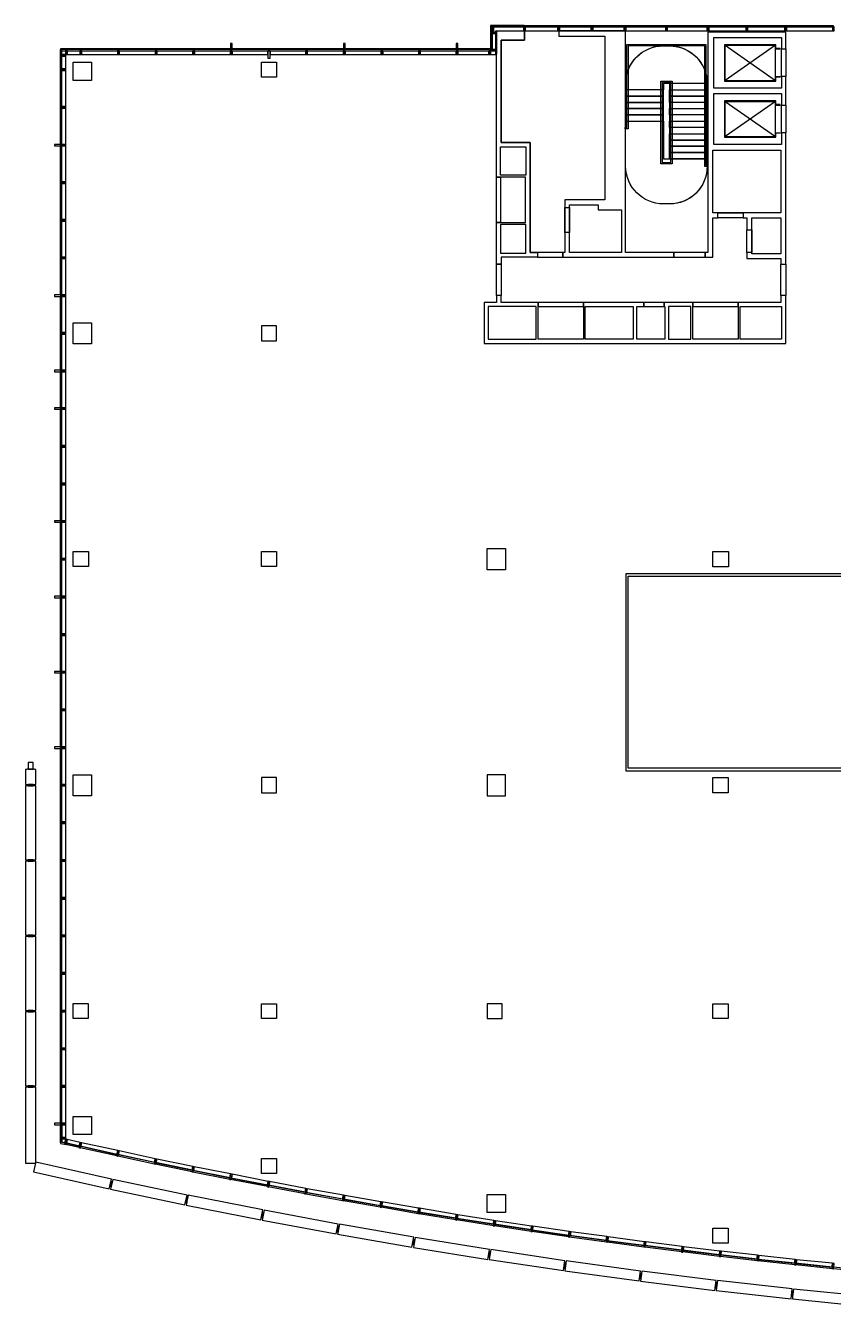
# Model space of a CAD drawing. Header units: metres. Extents: x 21 to 85.4, y 7.8 to 59.9.
# Drawn here: x 21 to 53.2, y 8.9 to 59.9 of the extents above; entities that cross this region are included whole.
import ezdxf

# ---------------------------------------------------------------- set-up
doc = ezdxf.new("R2010")
doc.units = ezdxf.units.M
for name, color, linetype in [('BATHROOM', 6, 'Continuous'), ('DOOR', 3, 'Continuous'), ('ELEVATOR', 141, 'Continuous'), ('PILLAR', 1, 'Continuous'), ('STAIRCASE', 4, 'Continuous'), ('WALL', 30, 'Continuous'), ('WINDOW', 110, 'Continuous')]:
    doc.layers.add(name, color=color, linetype=linetype)

msp = doc.modelspace()

# ---------------------------------------------------------------- linework, layer by layer
at = {"layer": 'BATHROOM'}
for points in [[(39.935, 59.312), (40.867, 59.312), (40.867, 59.683), (42.232, 59.683), (42.232, 59.471), (44.074, 59.471), (44.074, 52.951), (42.476, 52.951), (42.476, 50.855), (41.089, 50.855), (41.089, 55.237), (39.935, 55.237)], [(48.371, 54.93), (51.092, 54.93), (51.092, 52.432), (48.371, 52.432)], [(42.666, 52.76), (43.799, 52.76), (43.799, 52.559), (44.73, 52.559), (44.73, 50.855), (42.666, 50.855)], [(49.927, 52.242), (51.092, 52.242), (51.092, 50.802), (49.927, 50.802)]]:
    msp.add_lwpolyline(points, close=True, dxfattribs=at)
at = {"layer": 'DOOR'}
for points in [[(51.113, 58.963), (51.282, 58.963), (51.282, 57.862), (51.113, 57.862)], [(51.113, 56.73), (51.282, 56.73), (51.282, 55.629), (51.113, 55.629)], [(39.745, 53.861), (39.914, 53.861), (39.914, 52.051), (39.745, 52.051)], [(42.476, 52.655), (42.666, 52.655), (42.666, 51.649), (42.476, 51.649)], [(48.572, 52.432), (49.578, 52.432), (49.578, 52.242), (48.572, 52.242)], [(49.737, 50.855), (49.737, 51.765), (49.927, 51.765), (49.927, 50.855)], [(41.386, 50.855), (41.386, 50.665), (42.402, 50.665), (42.402, 50.855)], [(48.075, 50.855), (46.826, 50.855), (46.826, 50.665), (48.075, 50.665)], [(39.745, 49.14), (39.745, 50.389), (39.935, 50.389), (39.935, 49.14)], [(51.092, 50.389), (51.282, 50.389), (51.282, 49.14), (51.092, 49.14)], [(41.407, 48.865), (41.407, 48.706), (43.217, 48.706), (43.217, 48.865)], [(45.619, 48.865), (45.619, 48.706), (46.434, 48.706), (46.434, 48.865)], [(47.577, 48.865), (47.577, 48.706), (49.387, 48.706), (49.387, 48.865)]]:
    msp.add_lwpolyline(points, close=True, dxfattribs=at)
at = {"layer": 'ELEVATOR'}
for points in [[(50.89, 58.963), (50.89, 59.132), (48.837, 59.132), (48.837, 57.682), (50.89, 57.682), (50.89, 57.862)], [(48.869, 59.111), (50.869, 57.714)], [(48.869, 57.714), (48.869, 59.111), (50.869, 59.111), (48.869, 57.714), (50.869, 57.714), (50.869, 59.111)], [(50.869, 58.963), (51.06, 58.963), (51.06, 58.984), (50.89, 58.984)], [(50.869, 57.862), (51.06, 57.862), (51.06, 57.841), (50.89, 57.841)], [(50.89, 56.73), (50.89, 56.899), (48.837, 56.899), (48.837, 55.449), (50.89, 55.449), (50.89, 55.629)], [(48.869, 56.878), (50.869, 55.481)], [(48.869, 55.481), (48.869, 56.878), (50.869, 56.878), (48.869, 55.481), (50.869, 55.481), (50.869, 56.878)], [(50.869, 56.73), (51.06, 56.73), (51.06, 56.751), (50.89, 56.751)], [(50.869, 55.629), (51.06, 55.629), (51.06, 55.608), (50.89, 55.608)]]:
    msp.add_lwpolyline(points, dxfattribs=at)
at = {"layer": 'PILLAR'}
for points in [[(22.873, 58.434), (23.604, 58.434), (23.604, 57.714), (22.873, 57.714)], [(30.378, 58.434), (30.981, 58.434), (30.981, 57.841), (30.378, 57.841)], [(22.873, 48.061), (23.604, 48.061), (23.604, 47.214), (22.873, 47.214)], [(30.981, 47.934), (30.378, 47.934), (30.378, 47.341), (30.981, 47.341)], [(22.873, 38.948), (23.487, 38.948), (23.487, 38.344), (22.873, 38.344)], [(30.378, 38.948), (30.981, 38.948), (30.981, 38.344), (30.378, 38.344)], [(39.374, 39.064), (40.105, 39.064), (40.105, 38.217), (39.374, 38.217)], [(48.382, 38.948), (48.996, 38.948), (48.996, 38.334), (48.382, 38.334)], [(22.873, 30.057), (23.604, 30.057), (23.604, 29.21), (22.873, 29.21)], [(30.981, 29.94), (30.378, 29.94), (30.378, 29.337), (30.981, 29.337)], [(39.374, 30.057), (39.374, 29.21), (40.105, 29.21), (40.105, 30.057)], [(48.382, 29.94), (48.985, 29.94), (48.985, 29.337), (48.382, 29.337)], [(22.873, 20.943), (23.476, 20.943), (23.476, 20.34), (22.873, 20.34)], [(30.378, 20.933), (30.981, 20.933), (30.981, 20.34), (30.378, 20.34)], [(39.978, 20.933), (39.374, 20.933), (39.374, 20.34), (39.978, 20.34)], [(48.382, 20.933), (48.985, 20.933), (48.985, 20.34), (48.382, 20.34)], [(22.873, 16.445), (23.604, 16.445), (23.604, 15.725), (22.873, 15.725)], [(30.378, 14.772), (30.981, 14.772), (30.981, 14.169), (30.378, 14.169)], [(39.374, 12.613), (39.374, 13.333), (40.105, 13.333), (40.105, 12.613)], [(48.382, 11.999), (48.985, 11.999), (48.985, 11.396), (48.382, 11.396)]]:
    msp.add_lwpolyline(points, close=True, dxfattribs=at)
at = {"layer": 'STAIRCASE'}
for points in [[(48.181, 54.285), (48.054, 54.285), (48.054, 59.09), (45.005, 59.09), (45.005, 55.788), (44.878, 55.788), (44.878, 55.84), (44.953, 55.84), (44.953, 59.143), (48.096, 59.143), (48.096, 54.337), (48.181, 54.337)], [(46.297, 54.39), (46.297, 57.682), (46.752, 57.682), (46.752, 54.39)], [(46.403, 57.333), (44.9, 57.333), (44.9, 57.089), (46.403, 57.089)], [(46.699, 54.443), (46.699, 57.64), (46.35, 57.64), (46.35, 54.443)], [(48.149, 57.587), (46.646, 57.587), (46.646, 57.333), (48.149, 57.333)], [(46.646, 57.333), (48.149, 57.333), (48.149, 57.089), (46.646, 57.089)], [(46.403, 57.089), (44.9, 57.089), (44.9, 56.835), (46.403, 56.835)], [(46.403, 56.835), (44.9, 56.835), (44.9, 56.592), (46.403, 56.592)], [(46.646, 57.089), (48.149, 57.089), (48.149, 56.835), (46.646, 56.835)], [(48.149, 56.835), (46.646, 56.835), (46.646, 56.592), (48.149, 56.592)], [(46.403, 56.592), (44.9, 56.592), (44.9, 56.338), (46.403, 56.338)], [(46.403, 56.338), (44.9, 56.338), (44.9, 56.084), (46.403, 56.084)], [(46.646, 56.592), (48.149, 56.592), (48.149, 56.338), (46.646, 56.338)], [(48.149, 56.338), (46.646, 56.338), (46.646, 56.084), (48.149, 56.084)], [(46.646, 56.084), (48.149, 56.084), (48.149, 55.84), (46.646, 55.84)], [(48.149, 55.84), (46.646, 55.84), (46.646, 55.586), (48.149, 55.586)], [(46.646, 55.586), (48.149, 55.586), (48.149, 55.332), (46.646, 55.332)], [(46.646, 55.332), (48.149, 55.332), (48.149, 55.089), (46.646, 55.089)], [(46.646, 55.089), (48.149, 55.089), (48.149, 54.835), (46.646, 54.835)], [(46.646, 54.835), (48.149, 54.835), (48.149, 54.591), (46.646, 54.591)]]:
    msp.add_lwpolyline(points, close=True, dxfattribs=at)
for points in [[(48.149, 54.285, -0.416426), (46.646, 52.792), (46.403, 52.792, -0.4103), (44.9, 54.285), (44.9, 57.587, -0.413207), (46.403, 59.09), (46.646, 59.09, -0.412385), (48.149, 57.587)], [(44.9, 57.333), (44.9, 57.587, -0.396519), (46.323, 59.09), (46.668, 59.09, -0.403766), (48.149, 57.609), (48.149, 57.587), (46.403, 57.587), (46.403, 57.333)], [(44.9, 56.084), (46.403, 56.084), (46.403, 54.591), (48.149, 54.591), (48.149, 54.285, -0.414366), (46.657, 52.792), (46.403, 52.792, -0.4103), (44.9, 54.285)]]:
    msp.add_lwpolyline(points, format="xyb", close=True, dxfattribs=at)
at = {"layer": 'WALL'}
for points in [[(39.576, 59.841), (39.576, 59.683), (39.628, 59.683), (39.628, 59.841), (39.607, 59.841), (39.607, 59.884), (39.586, 59.884), (39.586, 59.841)], [(40.846, 59.841), (40.846, 59.683), (40.899, 59.683), (40.899, 59.841), (40.877, 59.841), (40.877, 59.884), (40.856, 59.884), (40.856, 59.841)], [(42.201, 59.841), (42.201, 59.683), (42.264, 59.683), (42.264, 59.841), (42.243, 59.841), (42.243, 59.884), (42.222, 59.884), (42.222, 59.841)], [(43.524, 59.841), (43.524, 59.683), (43.587, 59.683), (43.587, 59.841), (43.566, 59.841), (43.566, 59.884), (43.545, 59.884), (43.545, 59.841)], [(44.847, 59.841), (44.847, 59.683), (44.91, 59.683), (44.91, 59.841), (44.889, 59.841), (44.889, 59.884), (44.868, 59.884), (44.868, 59.841)], [(46.498, 59.841), (46.498, 59.683), (46.561, 59.683), (46.561, 59.841), (46.54, 59.841), (46.54, 59.884), (46.519, 59.884), (46.519, 59.841)], [(48.149, 59.841), (48.149, 59.683), (48.213, 59.683), (48.213, 59.841), (48.191, 59.841), (48.191, 59.884), (48.17, 59.884), (48.17, 59.841)], [(49.705, 59.841), (49.705, 59.683), (49.758, 59.683), (49.758, 59.841), (49.737, 59.841), (49.737, 59.884), (49.726, 59.884), (49.726, 59.841)], [(51.25, 59.841), (51.25, 59.683), (51.314, 59.683), (51.314, 59.841), (51.293, 59.841), (51.293, 59.884), (51.271, 59.884), (51.271, 59.841)], [(53.156, 59.841), (53.156, 59.683), (53.208, 59.683), (53.208, 59.841), (53.187, 59.841), (53.187, 59.884), (53.177, 59.884), (53.177, 59.841)], [(29.15, 58.889), (29.15, 58.741), (29.213, 58.741), (29.213, 58.889), (29.192, 58.889), (29.192, 58.942), (29.213, 58.942), (29.213, 59.185), (29.15, 59.185), (29.15, 58.942), (29.16, 58.942), (29.16, 58.889)], [(33.648, 58.889), (33.648, 58.741), (33.712, 58.741), (33.712, 58.889), (33.691, 58.889), (33.691, 58.942), (33.712, 58.942), (33.712, 59.185), (33.648, 59.185), (33.648, 58.942), (33.669, 58.942), (33.669, 58.889)], [(38.147, 58.889), (38.147, 58.741), (38.21, 58.741), (38.21, 58.889), (38.2, 58.889), (38.2, 58.942), (38.21, 58.942), (38.21, 59.185), (38.147, 59.185), (38.147, 58.942), (38.168, 58.942), (38.168, 58.889)], [(39.724, 59.577), (39.724, 59.64), (39.576, 59.64), (39.576, 59.619), (39.523, 59.619), (39.523, 59.598), (39.576, 59.598), (39.576, 59.577)], [(40.867, 59.683), (40.867, 59.312), (39.935, 59.312), (39.935, 55.237), (41.089, 55.237), (41.089, 50.855), (41.386, 50.855), (41.386, 50.665), (39.935, 50.665), (39.935, 50.389), (39.745, 50.389), (39.745, 52.051), (40.909, 52.051), (40.909, 53.861), (39.745, 53.861), (39.745, 58.751), (39.766, 58.751), (39.766, 59.683)], [(42.232, 59.683), (42.232, 59.471), (44.074, 59.471), (44.074, 52.951), (42.476, 52.951), (42.476, 52.655), (42.666, 52.655), (42.666, 52.76), (43.799, 52.76), (43.799, 52.559), (44.73, 52.559), (44.73, 50.855), (42.666, 50.855), (42.666, 51.649), (42.476, 51.649), (42.476, 50.855), (42.402, 50.855), (42.402, 50.665), (46.826, 50.665), (46.826, 50.855), (44.9, 50.855), (44.9, 59.683)], [(51.282, 59.64), (48.181, 59.64), (48.181, 50.855), (48.075, 50.855), (48.075, 50.665), (48.371, 50.665), (48.371, 52.242), (48.572, 52.242), (48.572, 52.432), (48.371, 52.432), (48.371, 54.93), (51.092, 54.93), (51.092, 52.432), (49.578, 52.432), (49.578, 52.242), (49.737, 52.242), (49.737, 51.765), (49.927, 51.765), (49.927, 52.242), (51.092, 52.242), (51.092, 50.802), (49.927, 50.802), (49.927, 50.855), (49.737, 50.855), (49.737, 50.622), (51.092, 50.622), (51.092, 50.389), (51.282, 50.389), (51.282, 55.629), (51.113, 55.629), (51.113, 55.163), (48.414, 55.163), (48.414, 57.185), (51.113, 57.185), (51.113, 56.73), (51.282, 56.73), (51.282, 57.862), (51.113, 57.862), (51.113, 57.407), (48.414, 57.407), (48.414, 59.418), (51.113, 59.418), (51.113, 58.963), (51.282, 58.963)], [(22.577, 58.677), (22.577, 58.741), (22.429, 58.741), (22.429, 58.719), (22.376, 58.719), (22.376, 58.741), (22.365, 58.741), (22.365, 58.677), (22.376, 58.677), (22.376, 58.688), (22.429, 58.688), (22.429, 58.677)], [(22.577, 58.889), (22.577, 58.741), (22.64, 58.741), (22.64, 58.889), (22.619, 58.889), (22.619, 58.942), (22.64, 58.942), (22.64, 58.952), (22.577, 58.952), (22.577, 58.942), (22.598, 58.942), (22.598, 58.889)], [(23.148, 58.889), (23.148, 58.741), (23.212, 58.741), (23.212, 58.889), (23.191, 58.889), (23.191, 58.942), (23.212, 58.942), (23.212, 58.952), (23.148, 58.952), (23.148, 58.942), (23.17, 58.942), (23.17, 58.889)], [(24.651, 58.889), (24.651, 58.741), (24.704, 58.741), (24.704, 58.889), (24.694, 58.889), (24.694, 58.942), (24.704, 58.942), (24.704, 58.952), (24.651, 58.952), (24.651, 58.942), (24.662, 58.942), (24.662, 58.889)], [(26.154, 58.889), (26.154, 58.741), (26.207, 58.741), (26.207, 58.889), (26.197, 58.889), (26.197, 58.942), (26.207, 58.942), (26.207, 58.952), (26.154, 58.952), (26.154, 58.942), (26.165, 58.942), (26.165, 58.889)], [(27.647, 58.889), (27.647, 58.741), (27.71, 58.741), (27.71, 58.889), (27.7, 58.889), (27.7, 58.942), (27.71, 58.942), (27.71, 58.952), (27.647, 58.952), (27.647, 58.942), (27.668, 58.942), (27.668, 58.889)], [(30.632, 58.889), (30.632, 58.592), (30.727, 58.592), (30.727, 58.889)], [(32.145, 58.889), (32.145, 58.741), (32.209, 58.741), (32.209, 58.889), (32.198, 58.889), (32.198, 58.942), (32.209, 58.942), (32.209, 58.952), (32.145, 58.952), (32.145, 58.942), (32.166, 58.942), (32.166, 58.889)], [(35.151, 58.889), (35.151, 58.741), (35.215, 58.741), (35.215, 58.889), (35.194, 58.889), (35.194, 58.942), (35.215, 58.942), (35.215, 58.952), (35.151, 58.952), (35.151, 58.942), (35.162, 58.942), (35.162, 58.889)], [(36.654, 58.889), (36.654, 58.741), (36.707, 58.741), (36.707, 58.889), (36.697, 58.889), (36.697, 58.942), (36.707, 58.942), (36.707, 58.952), (36.654, 58.952), (36.654, 58.942), (36.665, 58.942), (36.665, 58.889)], [(39.449, 58.889), (39.449, 58.741), (39.512, 58.741), (39.512, 58.889), (39.491, 58.889), (39.491, 58.942), (39.512, 58.942), (39.512, 58.952), (39.449, 58.952), (39.449, 58.942), (39.47, 58.942), (39.47, 58.889)], [(22.577, 58.106), (22.577, 58.169), (22.429, 58.169), (22.429, 58.148), (22.376, 58.148), (22.376, 58.169), (22.365, 58.169), (22.365, 58.106), (22.376, 58.106), (22.376, 58.127), (22.429, 58.127), (22.429, 58.106)], [(22.577, 56.603), (22.577, 56.666), (22.429, 56.666), (22.429, 56.655), (22.376, 56.655), (22.376, 56.666), (22.365, 56.666), (22.365, 56.603), (22.376, 56.603), (22.376, 56.624), (22.429, 56.624), (22.429, 56.603)], [(22.577, 55.11), (22.577, 55.163), (22.429, 55.163), (22.429, 55.152), (22.376, 55.152), (22.376, 55.163), (22.132, 55.163), (22.132, 55.11), (22.376, 55.11), (22.376, 55.121), (22.429, 55.121), (22.429, 55.11)], [(39.914, 55.068), (40.92, 55.068), (40.92, 53.935), (39.914, 53.935)], [(22.577, 53.607), (22.577, 53.671), (22.429, 53.671), (22.429, 53.649), (22.376, 53.649), (22.376, 53.671), (22.365, 53.671), (22.365, 53.607), (22.376, 53.607), (22.376, 53.618), (22.429, 53.618), (22.429, 53.607)], [(22.577, 52.104), (22.577, 52.168), (22.429, 52.168), (22.429, 52.157), (22.376, 52.157), (22.376, 52.168), (22.365, 52.168), (22.365, 52.104), (22.376, 52.104), (22.376, 52.125), (22.429, 52.125), (22.429, 52.104)], [(40.92, 51.967), (39.914, 51.967), (39.914, 50.834), (40.92, 50.834)], [(22.577, 50.612), (22.577, 50.665), (22.429, 50.665), (22.429, 50.654), (22.376, 50.654), (22.376, 50.665), (22.365, 50.665), (22.365, 50.612), (22.376, 50.612), (22.376, 50.622), (22.429, 50.622), (22.429, 50.612)], [(22.577, 49.109), (22.577, 49.172), (22.429, 49.172), (22.429, 49.151), (22.376, 49.151), (22.376, 49.172), (22.132, 49.172), (22.132, 49.109), (22.376, 49.109), (22.376, 49.119), (22.429, 49.119), (22.429, 49.109)], [(39.258, 48.865), (39.258, 47.235), (51.282, 47.235), (51.282, 49.14), (51.092, 49.14), (51.092, 48.865), (49.387, 48.865), (49.387, 47.405), (47.577, 47.405), (47.577, 48.865), (46.434, 48.865), (46.434, 48.706), (46.466, 48.706), (46.466, 47.405), (45.344, 47.405), (45.344, 48.706), (45.619, 48.706), (45.619, 48.865), (43.217, 48.865), (43.217, 47.405), (41.407, 47.405), (41.407, 48.865), (39.935, 48.865), (39.935, 49.14), (39.745, 49.14), (39.745, 48.865)], [(39.417, 48.706), (39.417, 47.405), (41.333, 47.405), (41.333, 48.706)], [(43.291, 47.405), (43.291, 48.706), (45.196, 48.706), (45.196, 47.405)], [(46.604, 48.706), (46.604, 47.405), (47.503, 47.405), (47.503, 48.706)], [(49.462, 48.706), (51.113, 48.706), (51.113, 47.405), (49.462, 47.405)], [(22.577, 47.606), (22.577, 47.669), (22.429, 47.669), (22.429, 47.648), (22.376, 47.648), (22.376, 47.669), (22.365, 47.669), (22.365, 47.606), (22.376, 47.606), (22.376, 47.627), (22.429, 47.627), (22.429, 47.606)], [(22.577, 46.103), (22.577, 46.166), (22.429, 46.166), (22.429, 46.156), (22.376, 46.156), (22.376, 46.166), (22.132, 46.166), (22.132, 46.103), (22.376, 46.103), (22.376, 46.124), (22.429, 46.124), (22.429, 46.103)], [(22.577, 44.61), (22.577, 44.663), (22.429, 44.663), (22.429, 44.653), (22.376, 44.653), (22.376, 44.663), (22.132, 44.663), (22.132, 44.61), (22.376, 44.61), (22.376, 44.621), (22.429, 44.621), (22.429, 44.61)], [(22.577, 43.107), (22.577, 43.171), (22.429, 43.171), (22.429, 43.15), (22.376, 43.15), (22.376, 43.171), (22.365, 43.171), (22.365, 43.107), (22.376, 43.107), (22.376, 43.118), (22.429, 43.118), (22.429, 43.107)], [(22.577, 41.604), (22.577, 41.668), (22.429, 41.668), (22.429, 41.657), (22.376, 41.657), (22.376, 41.668), (22.365, 41.668), (22.365, 41.604), (22.376, 41.604), (22.376, 41.625), (22.429, 41.625), (22.429, 41.604)], [(22.577, 40.112), (22.577, 40.165), (22.429, 40.165), (22.429, 40.154), (22.376, 40.154), (22.376, 40.165), (22.132, 40.165), (22.132, 40.112), (22.376, 40.112), (22.376, 40.122), (22.429, 40.122), (22.429, 40.112)], [(22.577, 38.609), (22.577, 38.672), (22.429, 38.672), (22.429, 38.651), (22.376, 38.651), (22.376, 38.672), (22.365, 38.672), (22.365, 38.609), (22.376, 38.609), (22.376, 38.619), (22.429, 38.619), (22.429, 38.609)], [(22.577, 37.106), (22.577, 37.169), (22.429, 37.169), (22.429, 37.148), (22.376, 37.148), (22.376, 37.169), (22.132, 37.169), (22.132, 37.106), (22.376, 37.106), (22.376, 37.127), (22.429, 37.127), (22.429, 37.106)], [(22.577, 35.603), (22.577, 35.666), (22.429, 35.666), (22.429, 35.656), (22.376, 35.656), (22.376, 35.666), (22.365, 35.666), (22.365, 35.603), (22.376, 35.603), (22.376, 35.624), (22.429, 35.624), (22.429, 35.603)], [(22.577, 34.11), (22.577, 34.163), (22.429, 34.163), (22.429, 34.153), (22.376, 34.153), (22.376, 34.163), (22.132, 34.163), (22.132, 34.11), (22.376, 34.11), (22.376, 34.121), (22.429, 34.121), (22.429, 34.11)], [(22.577, 32.607), (22.577, 32.671), (22.429, 32.671), (22.429, 32.65), (22.376, 32.65), (22.376, 32.671), (22.365, 32.671), (22.365, 32.607), (22.376, 32.607), (22.376, 32.618), (22.429, 32.618), (22.429, 32.607)], [(22.577, 31.104), (22.577, 31.168), (22.429, 31.168), (22.429, 31.157), (22.376, 31.157), (22.376, 31.168), (22.132, 31.168), (22.132, 31.104), (22.376, 31.104), (22.376, 31.126), (22.429, 31.126), (22.429, 31.104)], [(22.577, 29.612), (22.577, 29.665), (22.429, 29.665), (22.429, 29.654), (22.376, 29.654), (22.376, 29.665), (22.365, 29.665), (22.365, 29.612), (22.376, 29.612), (22.376, 29.623), (22.429, 29.623), (22.429, 29.612)], [(22.577, 28.109), (22.577, 28.172), (22.429, 28.172), (22.429, 28.151), (22.376, 28.151), (22.376, 28.172), (22.365, 28.172), (22.365, 28.109), (22.376, 28.109), (22.376, 28.12), (22.429, 28.12), (22.429, 28.109)], [(22.577, 26.606), (22.577, 26.669), (22.429, 26.669), (22.429, 26.648), (22.376, 26.648), (22.376, 26.669), (22.365, 26.669), (22.365, 26.606), (22.376, 26.606), (22.376, 26.627), (22.429, 26.627), (22.429, 26.606)], [(22.577, 25.103), (22.577, 25.166), (22.429, 25.166), (22.429, 25.156), (22.376, 25.156), (22.376, 25.166), (22.365, 25.166), (22.365, 25.103), (22.376, 25.103), (22.376, 25.124), (22.429, 25.124), (22.429, 25.103)], [(22.577, 23.611), (22.577, 23.663), (22.429, 23.663), (22.429, 23.653), (22.376, 23.653), (22.376, 23.663), (22.365, 23.663), (22.365, 23.611), (22.376, 23.611), (22.376, 23.621), (22.429, 23.621), (22.429, 23.611)], [(22.577, 22.108), (22.577, 22.171), (22.429, 22.171), (22.429, 22.15), (22.376, 22.15), (22.376, 22.171), (22.365, 22.171), (22.365, 22.108), (22.376, 22.108), (22.376, 22.118), (22.429, 22.118), (22.429, 22.108)], [(22.577, 20.605), (22.577, 20.668), (22.429, 20.668), (22.429, 20.657), (22.376, 20.657), (22.376, 20.668), (22.365, 20.668), (22.365, 20.605), (22.376, 20.605), (22.376, 20.626), (22.429, 20.626), (22.429, 20.605)], [(22.577, 19.112), (22.577, 19.165), (22.429, 19.165), (22.429, 19.154), (22.376, 19.154), (22.376, 19.165), (22.365, 19.165), (22.365, 19.112), (22.376, 19.112), (22.376, 19.123), (22.429, 19.123), (22.429, 19.112)], [(22.577, 17.609), (22.577, 17.673), (22.429, 17.673), (22.429, 17.651), (22.376, 17.651), (22.376, 17.673), (22.365, 17.673), (22.365, 17.609), (22.376, 17.609), (22.376, 17.62), (22.429, 17.62), (22.429, 17.609)], [(22.577, 16.106), (22.577, 16.17), (22.429, 16.17), (22.429, 16.148), (22.376, 16.148), (22.376, 16.17), (22.132, 16.17), (22.132, 16.106), (22.376, 16.106), (22.376, 16.127), (22.429, 16.127), (22.429, 16.106)], [(22.577, 15.545), (22.577, 15.598), (22.429, 15.598), (22.429, 15.587), (22.376, 15.587), (22.376, 15.598), (22.365, 15.598), (22.365, 15.545), (22.376, 15.545), (22.376, 15.556), (22.429, 15.556), (22.429, 15.545)], [(22.607, 15.382), (22.64, 15.524), (22.577, 15.545), (22.545, 15.397), (22.556, 15.386), (22.545, 15.344), (22.534, 15.344), (22.534, 15.333), (22.587, 15.323), (22.594, 15.33), (22.577, 15.333), (22.587, 15.386)], [(23.181, 15.254), (23.211, 15.394), (23.148, 15.408), (23.117, 15.27), (23.127, 15.259), (23.117, 15.217), (23.107, 15.219), (23.106, 15.206), (23.159, 15.185), (23.167, 15.202), (23.148, 15.206), (23.159, 15.259)], [(24.674, 14.929), (24.705, 15.072), (24.653, 15.084), (24.62, 14.931), (24.63, 14.931), (24.62, 14.889), (24.609, 14.889), (24.598, 14.868), (24.662, 14.857), (24.662, 14.878), (24.651, 14.878), (24.662, 14.931)], [(26.176, 14.603), (26.206, 14.745), (26.143, 14.758), (26.112, 14.614), (26.133, 14.614), (26.123, 14.561), (26.101, 14.571), (26.101, 14.55), (26.154, 14.54), (26.165, 14.55), (26.144, 14.561), (26.154, 14.603)], [(27.668, 14.296), (27.699, 14.44), (27.646, 14.451), (27.615, 14.307), (27.626, 14.307), (27.615, 14.254), (27.604, 14.254), (27.604, 14.243), (27.657, 14.233), (27.668, 14.243), (27.647, 14.243), (27.657, 14.296)], [(29.182, 13.989), (29.212, 14.142), (29.149, 14.154), (29.118, 14), (29.129, 14), (29.118, 13.947), (29.107, 13.957), (29.107, 13.936), (29.16, 13.926), (29.171, 13.936), (29.15, 13.947), (29.16, 13.989)], [(30.685, 13.693), (30.707, 13.847), (30.654, 13.858), (30.621, 13.714), (30.632, 13.703), (30.632, 13.661), (30.61, 13.661), (30.61, 13.651), (30.663, 13.629), (30.674, 13.651), (30.653, 13.651), (30.663, 13.703)], [(32.177, 13.418), (32.208, 13.56), (32.145, 13.572), (32.124, 13.428), (32.135, 13.428), (32.124, 13.375), (32.113, 13.375), (32.103, 13.365), (32.166, 13.354), (32.166, 13.365), (32.156, 13.365), (32.166, 13.418)], [(33.68, 13.142), (33.702, 13.295), (33.649, 13.305), (33.616, 13.153), (33.627, 13.153), (33.627, 13.1), (33.606, 13.1), (33.606, 13.09), (33.669, 13.079), (33.669, 13.09), (33.648, 13.1), (33.659, 13.142)], [(35.172, 12.878), (35.204, 13.026), (35.141, 13.037), (35.119, 12.888), (35.13, 12.888), (35.119, 12.836), (35.109, 12.836), (35.109, 12.825), (35.162, 12.814), (35.172, 12.836), (35.151, 12.836), (35.162, 12.878)], [(36.675, 12.624), (36.707, 12.772), (36.644, 12.783), (36.622, 12.634), (36.633, 12.634), (36.622, 12.581), (36.612, 12.581), (36.612, 12.571), (36.665, 12.56), (36.675, 12.571), (36.654, 12.581), (36.665, 12.624)], [(38.178, 12.375), (38.209, 12.523), (38.146, 12.534), (38.125, 12.386), (38.135, 12.386), (38.125, 12.333), (38.114, 12.333), (38.114, 12.322), (38.167, 12.312), (38.178, 12.322), (38.157, 12.333), (38.167, 12.375)], [(39.692, 12.148), (39.712, 12.291), (39.65, 12.301), (39.628, 12.148), (39.639, 12.148), (39.639, 12.105), (39.618, 12.105), (39.618, 12.084), (39.681, 12.084), (39.681, 12.095), (39.66, 12.095), (39.671, 12.148)], [(41.184, 11.915), (41.206, 12.069), (41.153, 12.076), (41.131, 11.925), (41.142, 11.925), (41.131, 11.872), (41.121, 11.872), (41.121, 11.862), (41.174, 11.851), (41.174, 11.872), (41.163, 11.872), (41.174, 11.915)], [(42.687, 11.697), (42.708, 11.847), (42.644, 11.856), (42.623, 11.708), (42.644, 11.697), (42.634, 11.655), (42.612, 11.655), (42.612, 11.644), (42.676, 11.634), (42.676, 11.644), (42.665, 11.644), (42.665, 11.697)], [(44.191, 11.499), (44.202, 11.647), (44.149, 11.654), (44.128, 11.509), (44.139, 11.509), (44.139, 11.457), (44.117, 11.457), (44.117, 11.446), (44.181, 11.435), (44.181, 11.446), (44.17, 11.457), (44.17, 11.499)], [(45.684, 11.297), (45.705, 11.445), (45.651, 11.452), (45.631, 11.307), (45.641, 11.307), (45.641, 11.254), (45.62, 11.254), (45.62, 11.244), (45.684, 11.233), (45.684, 11.254), (45.662, 11.254), (45.673, 11.307)], [(47.186, 11.096), (47.207, 11.255), (47.155, 11.261), (47.133, 11.106), (47.143, 11.106), (47.143, 11.054), (47.122, 11.054), (47.122, 11.043), (47.186, 11.036), (47.186, 11.054), (47.165, 11.054), (47.175, 11.106)], [(48.689, 10.922), (48.711, 11.075), (48.657, 11.081), (48.636, 10.933), (48.647, 10.933), (48.647, 10.88), (48.626, 10.88), (48.626, 10.869), (48.689, 10.859), (48.689, 10.88), (48.679, 10.88), (48.679, 10.933)], [(50.192, 10.754), (50.214, 10.905), (50.15, 10.913), (50.129, 10.764), (50.15, 10.764), (50.139, 10.712), (50.129, 10.712), (50.129, 10.701), (50.182, 10.69), (50.192, 10.712), (50.171, 10.712), (50.182, 10.754)], [(51.694, 10.584), (51.709, 10.736), (51.651, 10.742), (51.63, 10.594), (51.651, 10.584), (51.641, 10.541), (51.63, 10.541), (51.63, 10.531), (51.683, 10.52), (51.683, 10.531), (51.673, 10.531), (51.673, 10.584)], [(53.198, 10.436), (53.208, 10.588), (53.145, 10.595), (53.135, 10.447), (53.145, 10.447), (53.145, 10.394), (53.124, 10.394), (53.124, 10.383), (53.188, 10.372), (53.188, 10.394), (53.177, 10.394), (53.177, 10.447)]]:
    msp.add_lwpolyline(points, close=True, dxfattribs=at)
at = {"layer": 'WINDOW'}
for points in [[(39.586, 59.894), (39.512, 59.894), (39.512, 59.841), (39.586, 59.841)], [(39.576, 59.619), (39.576, 59.841), (39.512, 59.841), (39.512, 59.619)], [(40.846, 59.841), (39.628, 59.841), (39.628, 59.683), (39.576, 59.683), (39.576, 59.64), (39.724, 59.64), (39.724, 59.683), (40.846, 59.683)], [(40.856, 59.894), (39.607, 59.894), (39.607, 59.841), (40.856, 59.841)], [(42.222, 59.884), (40.877, 59.884), (40.877, 59.841), (42.222, 59.841)], [(42.201, 59.841), (40.899, 59.841), (40.899, 59.683), (42.201, 59.683)], [(43.545, 59.884), (42.243, 59.884), (42.243, 59.841), (43.545, 59.841)], [(43.524, 59.841), (42.264, 59.841), (42.264, 59.683), (43.524, 59.683)], [(44.868, 59.884), (43.566, 59.884), (43.566, 59.841), (44.868, 59.841)], [(44.847, 59.841), (43.587, 59.841), (43.587, 59.683), (44.847, 59.683)], [(46.519, 59.884), (44.889, 59.884), (44.889, 59.841), (46.519, 59.841)], [(46.498, 59.841), (44.91, 59.841), (44.91, 59.683), (46.498, 59.683)], [(48.17, 59.884), (46.54, 59.884), (46.54, 59.841), (48.17, 59.841)], [(48.149, 59.841), (46.561, 59.841), (46.561, 59.683), (48.149, 59.683)], [(49.726, 59.884), (48.191, 59.884), (48.191, 59.841), (49.726, 59.841)], [(49.705, 59.841), (48.213, 59.841), (48.213, 59.683), (49.705, 59.683)], [(51.271, 59.884), (49.737, 59.884), (49.737, 59.841), (51.271, 59.841)], [(51.25, 59.841), (49.758, 59.841), (49.758, 59.683), (51.25, 59.683)], [(53.177, 59.884), (51.293, 59.884), (51.293, 59.841), (53.177, 59.841)], [(53.156, 59.841), (51.314, 59.841), (51.314, 59.683), (53.156, 59.683)], [(39.576, 58.942), (39.576, 59.598), (39.512, 59.598), (39.512, 58.942)], [(39.724, 59.577), (39.576, 59.577), (39.576, 58.942), (39.724, 58.942)], [(24.651, 58.889), (24.662, 58.889), (24.662, 58.942), (24.651, 58.942), (24.651, 58.952), (24.704, 58.952), (24.704, 58.942), (24.694, 58.942), (24.694, 58.889), (24.704, 58.889), (24.704, 58.741), (26.154, 58.741), (26.154, 58.889), (26.165, 58.889), (26.165, 58.942), (26.154, 58.942), (26.154, 58.952), (26.207, 58.952), (26.207, 58.942), (26.197, 58.942), (26.197, 58.889), (26.207, 58.889), (26.207, 58.741), (27.647, 58.741), (27.647, 58.889), (27.668, 58.889), (27.668, 58.942), (27.647, 58.942), (27.647, 58.952), (27.71, 58.952), (27.71, 58.942), (27.7, 58.942), (27.7, 58.889), (27.71, 58.889), (27.71, 58.741), (29.15, 58.741), (29.15, 58.889), (29.16, 58.889), (29.16, 58.942), (29.15, 58.942), (29.15, 58.963), (27.679, 58.963), (26.176, 58.963), (24.683, 58.963), (23.18, 58.963), (22.609, 58.963), (22.376, 58.963), (22.376, 58.942), (22.355, 58.942), (22.355, 58.709), (22.355, 58.137), (22.355, 56.634), (22.355, 55.163), (22.376, 55.163), (22.376, 55.152), (22.429, 55.152), (22.429, 55.163), (22.577, 55.163), (22.577, 56.603), (22.429, 56.603), (22.429, 56.624), (22.376, 56.624), (22.376, 56.603), (22.365, 56.603), (22.365, 56.666), (22.376, 56.666), (22.376, 56.655), (22.429, 56.655), (22.429, 56.666), (22.577, 56.666), (22.577, 58.106), (22.429, 58.106), (22.429, 58.127), (22.376, 58.127), (22.376, 58.106), (22.365, 58.106), (22.365, 58.169), (22.376, 58.169), (22.376, 58.148), (22.429, 58.148), (22.429, 58.169), (22.577, 58.169), (22.577, 58.677), (22.429, 58.677), (22.429, 58.688), (22.376, 58.688), (22.376, 58.677), (22.365, 58.677), (22.365, 58.741), (22.376, 58.741), (22.376, 58.719), (22.429, 58.719), (22.429, 58.741), (22.577, 58.741), (22.577, 58.889), (22.598, 58.889), (22.598, 58.942), (22.577, 58.942), (22.577, 58.952), (22.64, 58.952), (22.64, 58.942), (22.619, 58.942), (22.619, 58.889), (22.64, 58.889), (22.64, 58.741), (23.148, 58.741), (23.148, 58.889), (23.17, 58.889), (23.17, 58.942), (23.148, 58.942), (23.148, 58.952), (23.212, 58.952), (23.212, 58.942), (23.191, 58.942), (23.191, 58.889), (23.212, 58.889), (23.212, 58.741), (24.651, 58.741)], [(22.429, 58.741), (22.429, 58.889), (22.577, 58.889), (22.577, 58.952), (22.365, 58.952), (22.365, 58.741)], [(22.598, 58.942), (22.376, 58.942), (22.376, 58.889), (22.598, 58.889)], [(22.429, 58.719), (22.429, 58.942), (22.376, 58.942), (22.376, 58.719)], [(22.429, 58.688), (22.376, 58.688), (22.376, 58.148), (22.429, 58.148)], [(22.619, 58.942), (22.619, 58.889), (23.17, 58.889), (23.17, 58.942)], [(23.191, 58.942), (23.191, 58.889), (24.662, 58.889), (24.662, 58.942)], [(24.694, 58.942), (24.694, 58.889), (26.165, 58.889), (26.165, 58.942)], [(26.197, 58.942), (26.197, 58.889), (27.668, 58.889), (27.668, 58.942)], [(27.7, 58.942), (27.7, 58.889), (29.16, 58.889), (29.16, 58.942)], [(32.145, 58.889), (32.166, 58.889), (32.166, 58.942), (32.145, 58.942), (32.145, 58.952), (32.209, 58.952), (32.209, 58.942), (32.198, 58.942), (32.198, 58.889), (32.209, 58.889), (32.209, 58.741), (33.648, 58.741), (33.648, 58.889), (33.669, 58.889), (33.669, 58.942), (33.648, 58.942), (33.648, 58.963), (32.177, 58.963), (30.685, 58.963), (29.213, 58.963), (29.213, 58.942), (29.192, 58.942), (29.192, 58.889), (29.213, 58.889), (29.213, 58.741), (30.632, 58.741), (30.632, 58.889), (30.727, 58.889), (30.727, 58.741), (32.145, 58.741)], [(29.192, 58.942), (29.192, 58.889), (30.685, 58.889), (30.685, 58.942)], [(30.685, 58.942), (30.685, 58.889), (32.166, 58.889), (32.166, 58.942)], [(32.198, 58.942), (32.198, 58.889), (33.669, 58.889), (33.669, 58.942)], [(36.654, 58.889), (36.665, 58.889), (36.665, 58.942), (36.654, 58.942), (36.654, 58.952), (36.707, 58.952), (36.707, 58.942), (36.697, 58.942), (36.697, 58.889), (36.707, 58.889), (36.707, 58.741), (38.147, 58.741), (38.147, 58.889), (38.168, 58.889), (38.168, 58.942), (38.147, 58.942), (38.147, 58.963), (36.675, 58.963), (35.183, 58.963), (33.712, 58.963), (33.712, 58.942), (33.691, 58.942), (33.691, 58.889), (33.712, 58.889), (33.712, 58.741), (35.151, 58.741), (35.151, 58.889), (35.162, 58.889), (35.162, 58.942), (35.151, 58.942), (35.151, 58.952), (35.215, 58.952), (35.215, 58.942), (35.194, 58.942), (35.194, 58.889), (35.215, 58.889), (35.215, 58.741), (36.654, 58.741)], [(33.691, 58.942), (33.691, 58.889), (35.162, 58.889), (35.162, 58.942)], [(35.194, 58.942), (35.194, 58.889), (36.665, 58.889), (36.665, 58.942)], [(36.697, 58.942), (36.697, 58.889), (38.168, 58.889), (38.168, 58.942)], [(39.449, 58.889), (39.47, 58.889), (39.47, 58.942), (39.449, 58.942), (39.449, 58.952), (39.512, 58.952), (39.512, 58.963), (39.48, 58.963), (38.21, 58.963), (38.21, 58.942), (38.2, 58.942), (38.2, 58.889), (38.21, 58.889), (38.21, 58.741), (39.449, 58.741)], [(38.2, 58.942), (38.2, 58.889), (39.47, 58.889), (39.47, 58.942)], [(39.724, 58.942), (39.491, 58.942), (39.491, 58.889), (39.724, 58.889)], [(39.724, 58.889), (39.512, 58.889), (39.512, 58.741), (39.724, 58.741)], [(22.429, 58.127), (22.376, 58.127), (22.376, 56.655), (22.429, 56.655)], [(22.429, 56.624), (22.376, 56.624), (22.376, 55.152), (22.429, 55.152)], [(22.577, 53.607), (22.429, 53.607), (22.429, 53.618), (22.376, 53.618), (22.376, 53.607), (22.365, 53.607), (22.365, 53.671), (22.376, 53.671), (22.376, 53.649), (22.429, 53.649), (22.429, 53.671), (22.577, 53.671), (22.577, 55.11), (22.429, 55.11), (22.429, 55.121), (22.376, 55.121), (22.376, 55.11), (22.355, 55.11), (22.355, 53.639), (22.355, 52.136), (22.355, 50.633), (22.355, 49.172), (22.376, 49.172), (22.376, 49.151), (22.429, 49.151), (22.429, 49.172), (22.577, 49.172), (22.577, 50.612), (22.429, 50.612), (22.429, 50.622), (22.376, 50.622), (22.376, 50.612), (22.365, 50.612), (22.365, 50.665), (22.376, 50.665), (22.376, 50.654), (22.429, 50.654), (22.429, 50.665), (22.577, 50.665), (22.577, 52.104), (22.429, 52.104), (22.429, 52.125), (22.376, 52.125), (22.376, 52.104), (22.365, 52.104), (22.365, 52.168), (22.376, 52.168), (22.376, 52.157), (22.429, 52.157), (22.429, 52.168), (22.577, 52.168)], [(22.429, 55.121), (22.376, 55.121), (22.376, 53.649), (22.429, 53.649)], [(22.429, 53.618), (22.376, 53.618), (22.376, 52.157), (22.429, 52.157)], [(22.429, 52.125), (22.376, 52.125), (22.376, 50.654), (22.429, 50.654)], [(22.429, 50.622), (22.376, 50.622), (22.376, 49.151), (22.429, 49.151)], [(22.577, 49.109), (22.429, 49.109), (22.429, 49.119), (22.376, 49.119), (22.376, 49.109), (22.355, 49.109), (22.355, 47.637), (22.355, 46.166), (22.376, 46.166), (22.376, 46.156), (22.429, 46.156), (22.429, 46.166), (22.577, 46.166), (22.577, 47.606), (22.429, 47.606), (22.429, 47.627), (22.376, 47.627), (22.376, 47.606), (22.365, 47.606), (22.365, 47.669), (22.376, 47.669), (22.376, 47.648), (22.429, 47.648), (22.429, 47.669), (22.577, 47.669)], [(22.429, 49.119), (22.376, 49.119), (22.376, 47.648), (22.429, 47.648)], [(22.429, 47.627), (22.376, 47.627), (22.376, 46.156), (22.429, 46.156)], [(22.577, 46.103), (22.429, 46.103), (22.429, 46.124), (22.376, 46.124), (22.376, 46.103), (22.355, 46.103), (22.355, 44.663), (22.376, 44.663), (22.376, 44.653), (22.429, 44.653), (22.429, 44.663), (22.577, 44.663)], [(22.429, 46.124), (22.376, 46.124), (22.376, 44.653), (22.429, 44.653)], [(22.577, 44.61), (22.429, 44.61), (22.429, 44.621), (22.376, 44.621), (22.376, 44.61), (22.355, 44.61), (22.355, 43.139), (22.355, 41.636), (22.355, 40.165), (22.376, 40.165), (22.376, 40.154), (22.429, 40.154), (22.429, 40.165), (22.577, 40.165), (22.577, 41.604), (22.429, 41.604), (22.429, 41.625), (22.376, 41.625), (22.376, 41.604), (22.365, 41.604), (22.365, 41.668), (22.376, 41.668), (22.376, 41.657), (22.429, 41.657), (22.429, 41.668), (22.577, 41.668), (22.577, 43.107), (22.429, 43.107), (22.429, 43.118), (22.376, 43.118), (22.376, 43.107), (22.365, 43.107), (22.365, 43.171), (22.376, 43.171), (22.376, 43.15), (22.429, 43.15), (22.429, 43.171), (22.577, 43.171)], [(22.429, 44.621), (22.376, 44.621), (22.376, 43.15), (22.429, 43.15)], [(22.429, 43.118), (22.376, 43.118), (22.376, 41.657), (22.429, 41.657)], [(22.429, 41.625), (22.376, 41.625), (22.376, 40.154), (22.429, 40.154)], [(22.577, 40.112), (22.429, 40.112), (22.429, 40.122), (22.376, 40.122), (22.376, 40.112), (22.355, 40.112), (22.355, 38.641), (22.355, 37.169), (22.376, 37.169), (22.376, 37.148), (22.429, 37.148), (22.429, 37.169), (22.577, 37.169), (22.577, 38.609), (22.429, 38.609), (22.429, 38.619), (22.376, 38.619), (22.376, 38.609), (22.365, 38.609), (22.365, 38.672), (22.376, 38.672), (22.376, 38.651), (22.429, 38.651), (22.429, 38.672), (22.577, 38.672)], [(22.429, 40.122), (22.376, 40.122), (22.376, 38.651), (22.429, 38.651)], [(22.429, 38.619), (22.376, 38.619), (22.376, 37.148), (22.429, 37.148)], [(44.91, 38.058), (44.91, 30.215), (61.454, 30.215), (61.454, 38.058)], [(45.005, 37.963), (61.359, 37.963), (61.359, 30.311), (45.005, 30.311)], [(22.577, 37.106), (22.429, 37.106), (22.429, 37.127), (22.376, 37.127), (22.376, 37.106), (22.355, 37.106), (22.355, 35.635), (22.355, 34.163), (22.376, 34.163), (22.376, 34.153), (22.429, 34.153), (22.429, 34.163), (22.577, 34.163), (22.577, 35.603), (22.429, 35.603), (22.429, 35.624), (22.376, 35.624), (22.376, 35.603), (22.365, 35.603), (22.365, 35.666), (22.376, 35.666), (22.376, 35.656), (22.429, 35.656), (22.429, 35.666), (22.577, 35.666)], [(22.429, 37.127), (22.376, 37.127), (22.376, 35.656), (22.429, 35.656)], [(22.429, 35.624), (22.376, 35.624), (22.376, 34.153), (22.429, 34.153)], [(22.577, 34.11), (22.429, 34.11), (22.429, 34.121), (22.376, 34.121), (22.376, 34.11), (22.355, 34.11), (22.355, 32.639), (22.355, 31.168), (22.376, 31.168), (22.376, 31.157), (22.429, 31.157), (22.429, 31.168), (22.577, 31.168), (22.577, 32.607), (22.429, 32.607), (22.429, 32.618), (22.376, 32.618), (22.376, 32.607), (22.365, 32.607), (22.365, 32.671), (22.376, 32.671), (22.376, 32.65), (22.429, 32.65), (22.429, 32.671), (22.577, 32.671)], [(22.429, 34.121), (22.376, 34.121), (22.376, 32.65), (22.429, 32.65)], [(22.429, 32.618), (22.376, 32.618), (22.376, 31.157), (22.429, 31.157)], [(22.577, 28.109), (22.429, 28.109), (22.429, 28.12), (22.376, 28.12), (22.376, 28.109), (22.365, 28.109), (22.365, 28.172), (22.376, 28.172), (22.376, 28.151), (22.429, 28.151), (22.429, 28.172), (22.577, 28.172), (22.577, 29.612), (22.429, 29.612), (22.429, 29.623), (22.376, 29.623), (22.376, 29.612), (22.365, 29.612), (22.365, 29.665), (22.376, 29.665), (22.376, 29.654), (22.429, 29.654), (22.429, 29.665), (22.577, 29.665), (22.577, 31.104), (22.429, 31.104), (22.429, 31.126), (22.376, 31.126), (22.376, 31.104), (22.355, 31.104), (22.355, 29.633), (22.355, 28.141), (22.355, 26.638), (22.355, 25.135), (22.355, 23.637), (22.365, 23.637), (22.365, 23.663), (22.376, 23.663), (22.376, 23.653), (22.429, 23.653), (22.429, 23.663), (22.577, 23.663), (22.577, 25.103), (22.429, 25.103), (22.429, 25.124), (22.376, 25.124), (22.376, 25.103), (22.365, 25.103), (22.365, 25.166), (22.376, 25.166), (22.376, 25.156), (22.429, 25.156), (22.429, 25.166), (22.577, 25.166), (22.577, 26.606), (22.429, 26.606), (22.429, 26.627), (22.376, 26.627), (22.376, 26.606), (22.365, 26.606), (22.365, 26.669), (22.376, 26.669), (22.376, 26.648), (22.429, 26.648), (22.429, 26.669), (22.577, 26.669)], [(22.429, 31.126), (22.376, 31.126), (22.376, 29.654), (22.429, 29.654)], [(21.381, 30.268), (21.349, 30.268), (21.317, 30.279), (21.243, 30.279), (21.084, 30.279), (21.042, 30.279), (21.01, 30.268), (20.979, 30.268), (20.979, 29.665), (21.084, 29.665), (21.275, 29.665), (21.381, 29.665)], [(21.275, 30.491), (21.275, 30.543), (21.084, 30.543), (21.084, 30.279), (21.275, 30.279)], [(21.381, 29.612), (21.275, 29.612), (21.084, 29.612), (20.979, 29.612), (20.979, 26.659), (21.084, 26.659), (21.275, 26.659), (21.381, 26.659)], [(21.275, 29.665), (21.084, 29.665), (21.084, 29.612), (21.275, 29.612)], [(22.429, 28.151), (22.429, 29.623), (22.376, 29.623), (22.376, 28.151)], [(22.429, 26.648), (22.429, 28.12), (22.376, 28.12), (22.376, 26.648)], [(21.381, 26.617), (21.275, 26.617), (21.084, 26.617), (20.979, 26.617), (20.979, 23.663), (21.084, 23.663), (21.275, 23.663), (21.381, 23.663)], [(21.275, 26.659), (21.084, 26.659), (21.084, 26.617), (21.275, 26.617)], [(22.429, 25.156), (22.429, 26.627), (22.376, 26.627), (22.376, 25.156)], [(22.429, 23.653), (22.429, 25.124), (22.376, 25.124), (22.376, 23.653)], [(21.381, 23.611), (21.275, 23.611), (21.084, 23.611), (20.979, 23.611), (20.979, 20.657), (21.084, 20.657), (21.275, 20.657), (21.381, 20.657)], [(21.275, 23.663), (21.084, 23.663), (21.084, 23.611), (21.275, 23.611)], [(22.577, 22.108), (22.429, 22.108), (22.429, 22.118), (22.376, 22.118), (22.376, 22.108), (22.365, 22.108), (22.365, 22.171), (22.376, 22.171), (22.376, 22.15), (22.429, 22.15), (22.429, 22.171), (22.577, 22.171), (22.577, 23.611), (22.429, 23.611), (22.429, 23.621), (22.376, 23.621), (22.376, 23.611), (22.365, 23.611), (22.365, 23.637), (22.355, 23.637), (22.355, 22.139), (22.355, 20.636), (22.355, 19.133), (22.355, 17.641), (22.355, 16.17), (22.376, 16.17), (22.376, 16.148), (22.429, 16.148), (22.429, 16.17), (22.577, 16.17), (22.577, 17.609), (22.429, 17.609), (22.429, 17.62), (22.376, 17.62), (22.376, 17.609), (22.365, 17.609), (22.365, 17.673), (22.376, 17.673), (22.376, 17.651), (22.429, 17.651), (22.429, 17.673), (22.577, 17.673), (22.577, 19.112), (22.429, 19.112), (22.429, 19.123), (22.376, 19.123), (22.376, 19.112), (22.365, 19.112), (22.365, 19.165), (22.376, 19.165), (22.376, 19.154), (22.429, 19.154), (22.429, 19.165), (22.577, 19.165), (22.577, 20.605), (22.429, 20.605), (22.429, 20.626), (22.376, 20.626), (22.376, 20.605), (22.365, 20.605), (22.365, 20.668), (22.376, 20.668), (22.376, 20.657), (22.429, 20.657), (22.429, 20.668), (22.577, 20.668)], [(22.429, 22.15), (22.429, 23.621), (22.376, 23.621), (22.376, 22.15)], [(22.429, 20.657), (22.429, 22.118), (22.376, 22.118), (22.376, 20.657)], [(21.381, 20.615), (21.275, 20.615), (21.084, 20.615), (20.979, 20.615), (20.979, 17.662), (21.084, 17.662), (21.275, 17.662), (21.381, 17.662)], [(21.275, 20.657), (21.084, 20.657), (21.084, 20.615), (21.275, 20.615)], [(22.429, 19.154), (22.429, 20.626), (22.376, 20.626), (22.376, 19.154)], [(22.429, 17.651), (22.429, 19.123), (22.376, 19.123), (22.376, 17.651)], [(21.381, 17.609), (21.275, 17.609), (21.084, 17.609), (20.979, 17.609), (20.979, 14.582), (21.372, 14.582), (21.381, 14.624)], [(21.275, 17.662), (21.084, 17.662), (21.084, 17.609), (21.275, 17.609)], [(22.429, 16.148), (22.429, 17.62), (22.376, 17.62), (22.376, 16.148)], [(22.376, 16.106), (22.355, 16.106), (22.355, 15.566), (22.355, 15.386), (22.365, 15.386), (22.365, 15.545), (22.365, 15.598), (22.376, 15.598)], [(22.429, 15.587), (22.429, 16.127), (22.376, 16.127), (22.376, 15.587)], [(22.577, 16.106), (22.429, 16.106), (22.429, 15.598), (22.577, 15.598)], [(22.429, 15.418), (22.429, 15.556), (22.376, 15.556), (22.376, 15.545), (22.365, 15.545), (22.365, 15.365), (22.534, 15.333), (22.534, 15.344), (22.545, 15.344), (22.556, 15.386), (22.545, 15.397)], [(22.577, 15.545), (22.429, 15.545), (22.429, 15.418), (22.545, 15.397)], [(22.577, 15.333), (23.117, 15.217), (23.127, 15.259), (22.587, 15.386)], [(22.64, 15.524), (22.607, 15.382), (23.127, 15.259), (23.117, 15.27), (23.148, 15.408)], [(23.211, 15.394), (23.181, 15.254), (24.62, 14.933), (24.653, 15.084)], [(23.148, 15.206), (24.62, 14.889), (24.63, 14.931), (23.159, 15.259)], [(24.651, 14.878), (26.123, 14.561), (26.133, 14.614), (24.662, 14.931)], [(24.705, 15.072), (24.674, 14.929), (26.113, 14.618), (26.143, 14.758)], [(21.381, 14.624), (21.372, 14.582), (21.296, 14.233), (24.313, 13.566), (24.397, 13.947)], [(26.144, 14.561), (27.615, 14.254), (27.626, 14.307), (26.154, 14.603)], [(26.206, 14.745), (26.175, 14.599), (27.615, 14.309), (27.646, 14.451)], [(27.647, 14.243), (29.118, 13.947), (29.129, 14), (27.657, 14.296)], [(27.699, 14.44), (27.668, 14.294), (29.118, 14.002), (29.149, 14.154)], [(24.429, 13.841), (24.376, 13.852), (24.334, 13.661), (24.387, 13.651)], [(27.414, 13.312), (24.45, 13.936), (24.366, 13.545), (27.329, 12.92)], [(29.15, 13.947), (30.632, 13.661), (30.632, 13.703), (29.16, 13.989)], [(29.212, 14.142), (29.181, 13.985), (30.632, 13.703), (30.621, 13.714), (30.654, 13.858)], [(30.707, 13.847), (30.685, 13.699), (32.124, 13.43), (32.145, 13.572)], [(27.456, 13.301), (27.412, 13.066), (27.403, 13.015), (27.402, 13.015), (27.382, 12.91), (30.356, 12.327), (30.431, 12.719)], [(30.653, 13.651), (32.124, 13.375), (32.135, 13.428), (30.663, 13.703)], [(32.156, 13.365), (33.627, 13.1), (33.627, 13.153), (32.166, 13.418)], [(32.208, 13.56), (32.177, 13.416), (33.617, 13.155), (33.649, 13.305)], [(33.702, 13.295), (33.679, 13.139), (35.12, 12.89), (35.141, 13.042)], [(27.435, 13.206), (27.393, 13.216), (27.372, 13.116), (27.35, 13.015), (27.402, 13.015), (27.412, 13.066)], [(33.648, 13.1), (35.119, 12.836), (35.13, 12.888), (33.659, 13.142)], [(35.172, 13.037), (35.141, 13.042), (35.141, 13.037), (35.204, 13.026), (35.172, 12.876), (36.623, 12.636), (36.644, 12.788)], [(35.151, 12.836), (36.622, 12.581), (36.633, 12.634), (35.162, 12.878)], [(36.675, 12.783), (36.644, 12.788), (36.644, 12.783), (36.707, 12.772), (36.675, 12.622), (38.126, 12.393), (38.146, 12.534)], [(30.463, 12.603), (30.41, 12.613), (30.375, 12.423), (30.427, 12.411)], [(30.483, 12.708), (30.409, 12.317), (33.362, 11.766), (33.437, 12.158)], [(36.654, 12.581), (38.125, 12.338), (38.136, 12.391), (36.665, 12.624)], [(38.157, 12.338), (39.639, 12.105), (39.639, 12.148), (38.168, 12.38)], [(38.209, 12.524), (38.178, 12.379), (39.629, 12.149), (39.65, 12.301)], [(39.712, 12.291), (39.692, 12.144), (41.132, 11.927), (41.153, 12.077)], [(33.468, 12.052), (33.417, 12.052), (33.407, 12.001), (33.384, 11.862), (33.433, 11.852), (33.452, 11.952)], [(33.489, 12.148), (33.452, 11.952), (33.437, 11.851), (33.433, 11.852), (33.415, 11.756), (36.379, 11.237), (36.453, 11.629)], [(39.671, 12.095), (41.131, 11.872), (41.142, 11.925), (39.671, 12.148)], [(41.163, 11.872), (42.634, 11.661), (42.645, 11.703), (41.174, 11.915)], [(41.206, 12.069), (41.184, 11.913), (42.623, 11.706), (42.644, 11.856)], [(42.708, 11.847), (42.687, 11.7), (44.139, 11.502), (44.139, 11.509), (44.128, 11.509), (44.149, 11.654)], [(36.491, 11.523), (36.435, 11.532), (36.399, 11.343), (36.46, 11.331)], [(39.47, 11.142), (36.506, 11.618), (36.443, 11.227), (39.406, 10.75)], [(42.666, 11.65), (44.137, 11.449), (44.137, 11.502), (42.666, 11.703)], [(44.169, 11.449), (45.63, 11.248), (45.64, 11.301), (44.169, 11.491)], [(44.202, 11.647), (44.191, 11.499), (44.17, 11.499), (44.17, 11.491), (45.641, 11.301), (45.641, 11.307), (45.631, 11.307), (45.651, 11.452)], [(45.662, 11.248), (47.143, 11.057), (47.143, 11.11), (45.672, 11.301)], [(47.155, 11.261), (45.705, 11.445), (45.684, 11.299), (47.134, 11.112)], [(47.207, 11.255), (47.188, 11.109), (48.636, 10.932), (48.657, 11.081)], [(39.506, 11.036), (39.454, 11.044), (39.423, 10.853), (39.476, 10.845)], [(39.523, 11.142), (39.459, 10.74), (42.423, 10.306), (42.476, 10.697)], [(47.165, 11.057), (48.647, 10.877), (48.647, 10.93), (47.175, 11.11)], [(48.678, 10.877), (50.139, 10.708), (50.15, 10.761), (48.678, 10.93)], [(48.711, 11.075), (48.69, 10.929), (50.129, 10.763), (50.15, 10.913)], [(50.171, 10.708), (51.642, 10.549), (51.653, 10.592), (50.181, 10.75)], [(50.214, 10.905), (50.192, 10.754), (50.182, 10.754), (50.181, 10.75), (51.63, 10.594), (51.651, 10.742)], [(53.145, 10.595), (51.709, 10.736), (51.694, 10.59), (53.145, 10.443), (53.145, 10.447), (53.135, 10.447)], [(42.516, 10.592), (42.462, 10.599), (42.436, 10.401), (42.489, 10.394)], [(45.492, 10.285), (42.529, 10.687), (42.476, 10.295), (45.439, 9.893)], [(48.509, 9.914), (45.545, 10.285), (45.492, 9.882), (48.456, 9.512)], [(51.674, 10.539), (53.145, 10.39), (53.145, 10.443), (51.674, 10.592)], [(53.177, 10.39), (54.648, 10.253), (54.648, 10.295), (53.177, 10.443)], [(45.531, 10.179), (45.479, 10.186), (45.452, 9.985), (45.505, 9.978)], [(48.549, 9.809), (48.496, 9.816), (48.469, 9.614), (48.522, 9.607)], [(51.536, 9.575), (48.562, 9.904), (48.509, 9.512), (51.494, 9.173)], [(51.568, 9.369), (51.578, 9.47), (51.525, 9.47), (51.515, 9.374), (51.505, 9.279), (51.557, 9.269)], [(54.553, 9.269), (51.589, 9.565), (51.568, 9.369), (51.557, 9.269), (51.557, 9.269), (51.547, 9.173), (54.51, 8.877)]]:
    msp.add_lwpolyline(points, close=True, dxfattribs=at)
msp.add_lwpolyline([(22.365, 15.386), (22.386, 15.365)], dxfattribs=at)

doc.saveas('drawing.dxf')
